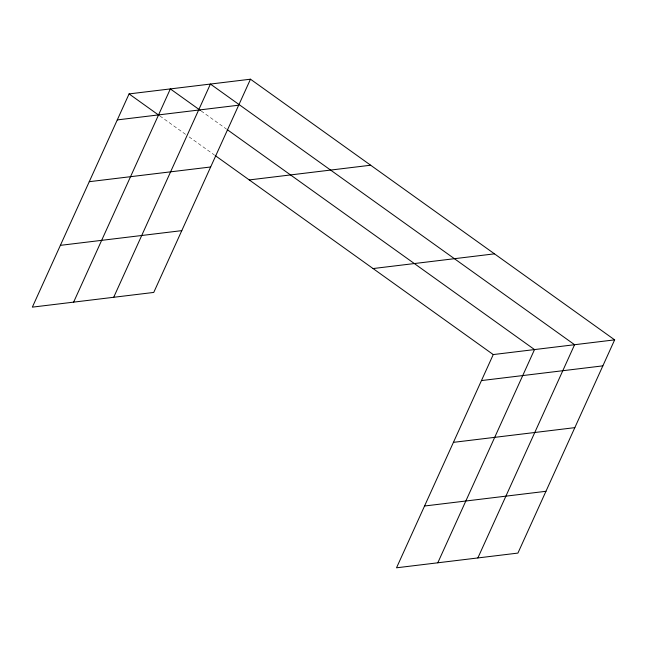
<?xml version="1.0" encoding="UTF-8"?>
<svg xmlns="http://www.w3.org/2000/svg" width="647" height="647" viewBox="0 0 647 647"><rect width="100%" height="100%" fill="white"/><g stroke="black" fill="none" stroke-linecap="round" stroke-linejoin="round"><path stroke-width="0.49" stroke-dasharray="3.23 2.43" d="M201.209 111.001L226.377 129.012M159.93 115.999L187.541 135.757M189.159 136.921L214.335 154.94"/><path stroke-width="0.97" d="M250.478 79.201L129.076 93.912L32.35 307.139L153.751 292.428L250.478 79.201L614.65 339.861L517.923 553.088L396.522 567.799L493.249 354.572L614.65 339.861M73.629 302.133L170.347 88.914L200.392 110.419M113.694 297.28L210.412 84.053L574.585 344.714L477.866 557.94M437.801 562.793L534.519 349.574L227.194 129.594M117.277 119.913L238.686 105.202M89.254 181.694L210.655 166.983M249.249 179.931L370.658 165.22M60.373 245.35L181.783 230.639M373.068 268.554L494.47 253.842M481.449 380.573L602.858 365.862M453.426 442.354L574.827 427.643M424.553 506.011L545.955 491.299M129.076 93.912L159.113 115.417M215.144 155.523L493.249 354.572"/></g></svg>
